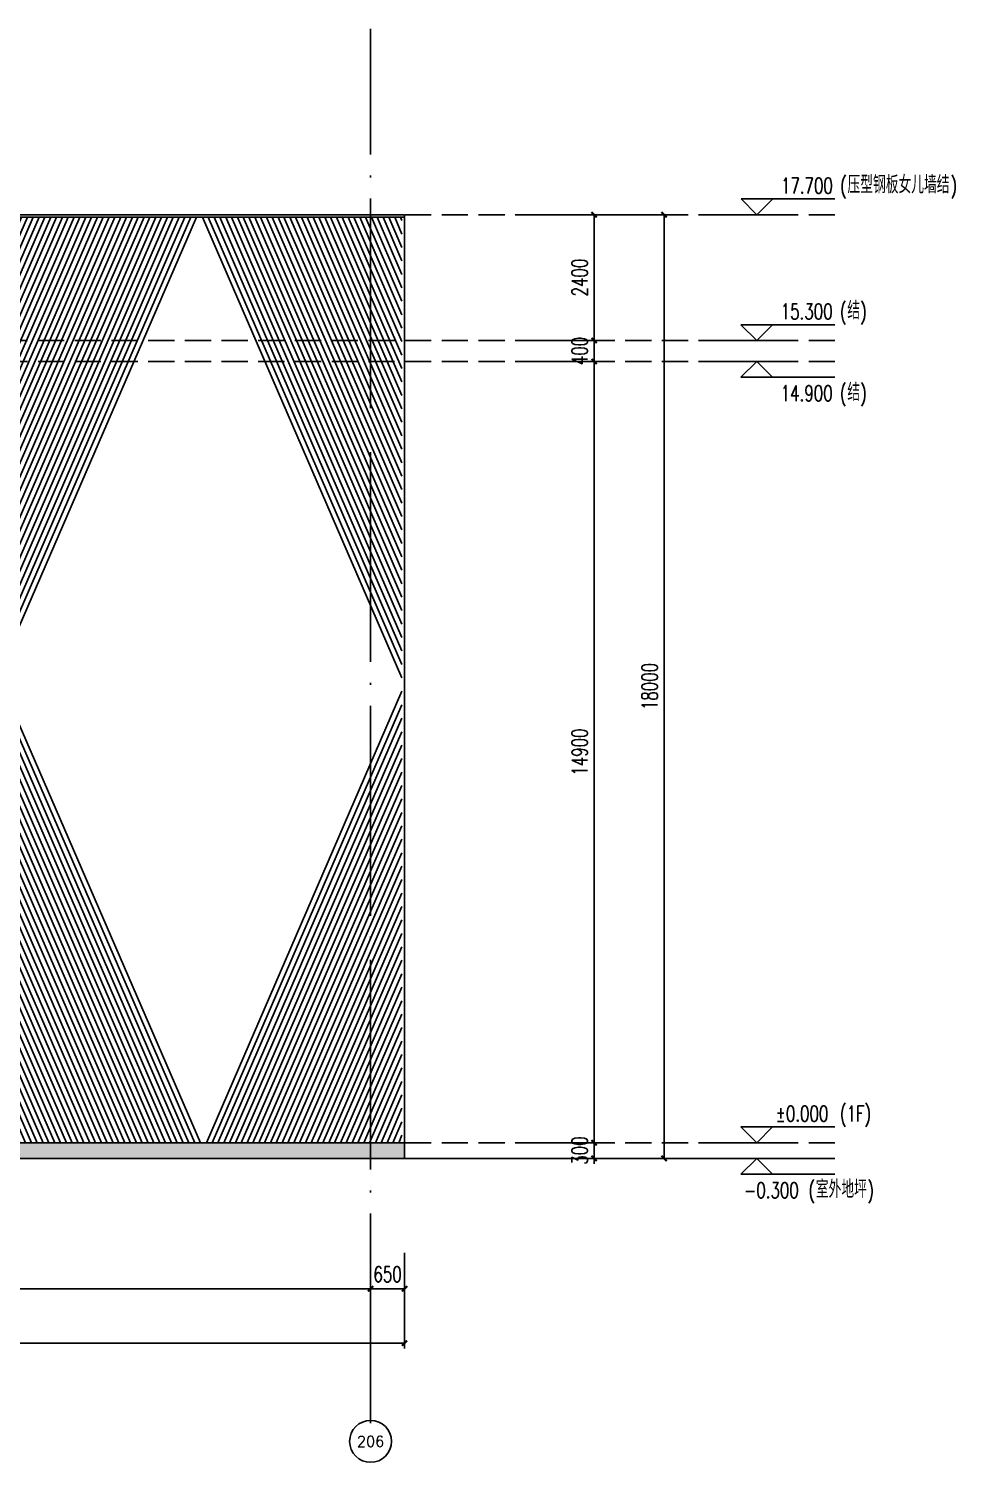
# Model space of a CAD drawing. Extents: x -4210259 to 293730, y -7499 to 868879.
# Drawn here: x -1293635 to -1275960, y 511142 to 538485 of the extents above; entities that cross this region are included whole.
import ezdxf
from ezdxf.enums import TextEntityAlignment as Align

# ---------------------------------------------------------------- set-up
doc = ezdxf.new("R2010")
doc.units = 0
doc.header["$LTSCALE"] = 1000
doc.header["$MEASUREMENT"] = 0
doc.linetypes.add('__DASH', pattern=[0.35, 0.25, -0.1])
doc.linetypes.add('DOTE', pattern=[2.4200000000000004, 2, -0.2, 0.02, -0.2])
doc.layers.get('Defpoints').update_dxf_attribs({"color": 210})
for name, color, linetype in [('A-AXIS-D', 1, 'Continuous'), ('A-AXIS-DOTE', 14, 'DOTE'), ('A-HATCH-2', 251, 'Continuous'), ('A-LIN-V', 9, 'Continuous'), ('AS-WALL', 40, 'Continuous'), ('DIM_ELEV', 3, 'Continuous'), ('PUB_TEXT', 7, 'Continuous')]:
    doc.layers.add(name, color=color, linetype=linetype)
doc.styles.add('_TCH_AXIS', font='COMPLEX', dxfattribs={"bigfont": 'GBCBIG'})
doc.styles.add('_TCH_DIM', font='SIMPLEX', dxfattribs={"bigfont": 'GBCBIG'})
doc.styles.add('_TCH_DIM_T3', font='SIMPLEX', dxfattribs={"width": 0.7058823529411765, "bigfont": 'GBCBIG'})
doc.styles.add('A-DIM_T3', font='SIMPLEX', dxfattribs={"width": 0.7058823529411765, "bigfont": 'GBCBIG'})
doc.dimstyles.new('_TCH_ARCH&&100', dxfattribs={"dimtxt": 297.5, "dimasz": 100, "dimexe": 100, "dimexo": 100, "dimgap": 126.25, "dimtad": 1, "dimdec": 0, "dimzin": 0, "dimdsep": 46, "dimtxsty": '_TCH_DIM_T3', "dimblk": 'ARCHTICK', "dimcen": 0.09, "dimclrt": 7, "dimazin": 2, "dimtfac": 1, "dimtdec": 0, "dimtix": 1, "dimtmove": 2, "dimatfit": 3, "dimfxl": 0, "dimtolj": 1, "dimtzin": 0, "dimarcsym": 0})
doc.dimstyles.new('A-DIM&&100', dxfattribs={"dimtxt": 297.5, "dimasz": 100, "dimexe": 100, "dimexo": 100, "dimgap": 126.25, "dimtad": 1, "dimdec": 0, "dimzin": 0, "dimdsep": 46, "dimtxsty": 'A-DIM_T3', "dimblk": 'ARCHTICK', "dimcen": 0.09, "dimclrt": 7, "dimazin": 2, "dimtfac": 1, "dimtdec": 0, "dimtix": 1, "dimtmove": 2, "dimatfit": 3, "dimfxl": 0, "dimtolj": 1, "dimtzin": 0, "dimarcsym": 0})

# ---------------------------------------------------------------- blocks, each defined once
blk = doc.blocks.new('_ArchTick')
at = {"color": 0, "linetype": 'ByBlock', "const_width": 0.4}
blk.add_lwpolyline([(-0.5, -0.5), (0.5, 0.5)], dxfattribs=at)
blk = doc.blocks.new('*D767')
at = {"layer": 'A-AXIS-D', "color": 0, "lineweight": -2}
for p, q in [((-1370265.000000001, 515139.7759653961), (-1370265.000000001, 513313.3764944368)), ((-1286465.00000079, 515139.775965395), (-1286465.00000079, 513313.3764944368)), ((-1370265.000000001, 513413.3764944368), (-1286465.00000079, 513413.3764944368))]:
    blk.add_line(p, q, dxfattribs=at)
at = {"layer": 'Defpoints', "color": 0}
for p in [(-1370265.000000001, 515239.7759653961), (-1286465.00000079, 515239.775965395), (-1286465.00000079, 513413.3764944368)]:
    blk.add_point(p, dxfattribs=at)
at = {"layer": 'A-AXIS-D', "color": 0, "lineweight": -2, "xscale": 100, "yscale": 100, "zscale": 100, "rotation": 180}
blk.add_blockref('_ArchTick', (-1370265.000000001, 513413.3764944368), dxfattribs=at)
at = {"layer": 'A-AXIS-D', "color": 0, "lineweight": -2, "xscale": 100, "yscale": 100, "zscale": 100}
blk.add_blockref('_ArchTick', (-1286465.00000079, 513413.3764944368), dxfattribs=at)
at = {"layer": 'A-AXIS-D', "color": 7, "insert": (-1328365.000000396, 513688.3764944368), "char_height": 297.5, "attachment_point": 5, "style": 'A-DIM_T3'}
blk.add_mtext('\\A1;83800', dxfattribs=at)
blk = doc.blocks.new('*D1081')
at = {"layer": 'A-AXIS-D', "color": 0, "lineweight": -2}
for p, q in [((-1282748.138714098, 534937.4520265253), (-1281414.805380765, 534937.4520265253)), ((-1281514.805380765, 516937.4520265248), (-1281514.805380765, 534937.4520265253)), ((-1282748.138714098, 516937.4520265248), (-1281414.805380765, 516937.4520265248))]:
    blk.add_line(p, q, dxfattribs=at)
at = {"layer": 'Defpoints', "color": 0}
for p in [(-1282848.138714098, 534937.4520265253), (-1281514.805380765, 534937.4520265253), (-1282848.138714098, 516937.4520265248)]:
    blk.add_point(p, dxfattribs=at)
at = {"layer": 'A-AXIS-D', "color": 0, "lineweight": -2, "xscale": 100, "yscale": 100, "zscale": 100}
for p, rotation in [((-1281514.805380765, 534937.4520265253), 90), ((-1281514.805380765, 516937.4520265248), 270)]:
    blk.add_blockref('_ArchTick', p, dxfattribs=dict(at, rotation=rotation))
at = {"layer": 'A-AXIS-D', "color": 7, "insert": (-1281789.805380764, 525937.4520265253), "char_height": 297.5, "attachment_point": 5, "rotation": 90, "style": '_TCH_DIM_T3'}
blk.add_mtext('\\A1;18000', dxfattribs=at)
blk = doc.blocks.new('*D1082')
at = {"layer": 'A-AXIS-D', "color": 0, "lineweight": -2}
for p, q in [((-1282849.805380766, 517237.452026525), (-1282849.805380766, 517337.452026525)), ((-1284083.138714099, 517237.452026525), (-1282749.805380766, 517237.452026525)), ((-1282849.805380766, 516937.4520265248), (-1282849.805380766, 517237.452026525)), ((-1284083.138714099, 516937.4520265248), (-1282749.805380766, 516937.4520265248)), ((-1282849.805380766, 516937.4520265248), (-1282849.805380766, 516837.4520265248))]:
    blk.add_line(p, q, dxfattribs=at)
at = {"layer": 'Defpoints', "color": 0}
for p in [(-1284183.138714099, 517237.452026525), (-1282849.805380766, 517237.452026525), (-1284183.138714099, 516937.4520265248)]:
    blk.add_point(p, dxfattribs=at)
at = {"layer": 'A-AXIS-D', "color": 0, "lineweight": -2, "xscale": 100, "yscale": 100, "zscale": 100}
for p, rotation in [((-1282849.805380766, 517237.452026525), 270), ((-1282849.805380766, 516937.4520265248), 90)]:
    blk.add_blockref('_ArchTick', p, dxfattribs=dict(at, rotation=rotation))
at = {"layer": 'A-AXIS-D', "color": 7, "insert": (-1283124.805380765, 517087.4520265252), "char_height": 297.5, "attachment_point": 5, "rotation": 90, "style": '_TCH_DIM_T3'}
blk.add_mtext('\\A1;300', dxfattribs=at)
blk = doc.blocks.new('*D1083')
at = {"layer": 'A-AXIS-D', "color": 0, "lineweight": -2}
for p, q in [((-1284083.138714099, 532137.4520265252), (-1282749.805380766, 532137.4520265252)), ((-1282849.805380765, 517237.452026525), (-1282849.805380766, 532137.4520265252)), ((-1284083.138714099, 517237.452026525), (-1282749.805380765, 517237.452026525))]:
    blk.add_line(p, q, dxfattribs=at)
at = {"layer": 'Defpoints', "color": 0}
for p in [(-1284183.138714099, 532137.4520265252), (-1282849.805380766, 532137.4520265252), (-1284183.138714099, 517237.452026525)]:
    blk.add_point(p, dxfattribs=at)
at = {"layer": 'A-AXIS-D', "color": 0, "lineweight": -2, "xscale": 100, "yscale": 100, "zscale": 100}
for p, rotation in [((-1282849.805380766, 532137.4520265252), 90), ((-1282849.805380765, 517237.452026525), 270)]:
    blk.add_blockref('_ArchTick', p, dxfattribs=dict(at, rotation=rotation))
at = {"layer": 'A-AXIS-D', "color": 7, "insert": (-1283124.805380765, 524687.4520265254), "char_height": 297.5, "attachment_point": 5, "rotation": 90, "style": '_TCH_DIM_T3'}
blk.add_mtext('\\A1;14900', dxfattribs=at)
blk = doc.blocks.new('*D1084')
at = {"layer": 'A-AXIS-D', "color": 0, "lineweight": -2}
for p, q in [((-1284083.138714099, 532537.4520265253), (-1282749.805380766, 532537.4520265253)), ((-1282849.805380766, 532537.4520265253), (-1282849.805380766, 532637.4520265253)), ((-1282849.805380766, 532137.4520265252), (-1282849.805380766, 532537.4520265253)), ((-1284083.138714099, 532137.4520265252), (-1282749.805380766, 532137.4520265252)), ((-1282849.805380766, 532137.4520265252), (-1282849.805380766, 532037.4520265252))]:
    blk.add_line(p, q, dxfattribs=at)
at = {"layer": 'Defpoints', "color": 0}
for p in [(-1284183.138714099, 532537.4520265253), (-1282849.805380766, 532537.4520265253), (-1284183.138714099, 532137.4520265252)]:
    blk.add_point(p, dxfattribs=at)
at = {"layer": 'A-AXIS-D', "color": 0, "lineweight": -2, "xscale": 100, "yscale": 100, "zscale": 100}
for p, rotation in [((-1282849.805380766, 532537.4520265253), 270), ((-1282849.805380766, 532137.4520265252), 90)]:
    blk.add_blockref('_ArchTick', p, dxfattribs=dict(at, rotation=rotation))
at = {"layer": 'A-AXIS-D', "color": 7, "insert": (-1283124.805380765, 532337.4520265254), "char_height": 297.5, "attachment_point": 5, "rotation": 90, "style": '_TCH_DIM_T3'}
blk.add_mtext('\\A1;400', dxfattribs=at)
blk = doc.blocks.new('*D1085')
at = {"layer": 'A-AXIS-D', "color": 0, "lineweight": -2}
for p, q in [((-1284083.138714099, 534937.4520265253), (-1282749.805380766, 534937.4520265253)), ((-1282849.805380766, 532537.4520265253), (-1282849.805380766, 534937.4520265253)), ((-1284083.138714099, 532537.4520265253), (-1282749.805380766, 532537.4520265253))]:
    blk.add_line(p, q, dxfattribs=at)
at = {"layer": 'Defpoints', "color": 0}
for p in [(-1284183.138714099, 534937.4520265253), (-1282849.805380766, 534937.4520265253), (-1284183.138714099, 532537.4520265253)]:
    blk.add_point(p, dxfattribs=at)
at = {"layer": 'A-AXIS-D', "color": 0, "lineweight": -2, "xscale": 100, "yscale": 100, "zscale": 100}
for p, rotation in [((-1282849.805380766, 534937.4520265253), 90), ((-1282849.805380766, 532537.4520265253), 270)]:
    blk.add_blockref('_ArchTick', p, dxfattribs=dict(at, rotation=rotation))
at = {"layer": 'A-AXIS-D', "color": 7, "insert": (-1283124.805380765, 533737.4520265255), "char_height": 297.5, "attachment_point": 5, "rotation": 90, "style": '_TCH_DIM_T3'}
blk.add_mtext('\\A1;2400', dxfattribs=at)
blk = doc.blocks.new('*D1109')
at = {"layer": 'A-AXIS-D', "color": 0, "lineweight": -2}
for p, q in [((-1287115.000003817, 515139.7759653951), (-1287115.000003817, 514353.3764944363)), ((-1286465.00000079, 515139.7759653951), (-1286465.00000079, 514353.3764944363)), ((-1287115.000003817, 514453.3764944363), (-1286465.00000079, 514453.3764944363))]:
    blk.add_line(p, q, dxfattribs=at)
at = {"layer": 'Defpoints', "color": 0}
for p in [(-1287115.000003817, 515239.7759653951), (-1286465.00000079, 515239.7759653951), (-1286465.00000079, 514453.3764944363)]:
    blk.add_point(p, dxfattribs=at)
at = {"layer": 'A-AXIS-D', "color": 0, "lineweight": -2, "xscale": 100, "yscale": 100, "zscale": 100, "rotation": 180}
blk.add_blockref('_ArchTick', (-1287115.000003817, 514453.3764944363), dxfattribs=at)
at = {"layer": 'A-AXIS-D', "color": 0, "lineweight": -2, "xscale": 100, "yscale": 100, "zscale": 100}
blk.add_blockref('_ArchTick', (-1286465.00000079, 514453.3764944363), dxfattribs=at)
at = {"layer": 'A-AXIS-D', "color": 7, "insert": (-1286790.000002304, 514728.3764944363), "char_height": 297.5, "attachment_point": 5, "style": 'A-DIM_T3'}
blk.add_mtext('\\A1;650', dxfattribs=at)
blk = doc.blocks.new('*D1110')
at = {"layer": 'A-AXIS-D', "color": 0, "lineweight": -2}
for p, q in [((-1303615.000003817, 515139.7759653953), (-1303615.000003817, 514353.3764944364)), ((-1287115.000003817, 515139.7759653951), (-1287115.000003817, 514353.3764944364)), ((-1303615.000003817, 514453.3764944364), (-1287115.000003817, 514453.3764944364))]:
    blk.add_line(p, q, dxfattribs=at)
at = {"layer": 'Defpoints', "color": 0}
for p in [(-1303615.000003817, 515239.7759653953), (-1287115.000003817, 515239.7759653951), (-1287115.000003817, 514453.3764944364)]:
    blk.add_point(p, dxfattribs=at)
at = {"layer": 'A-AXIS-D', "color": 0, "lineweight": -2, "xscale": 100, "yscale": 100, "zscale": 100, "rotation": 180}
blk.add_blockref('_ArchTick', (-1303615.000003817, 514453.3764944364), dxfattribs=at)
at = {"layer": 'A-AXIS-D', "color": 0, "lineweight": -2, "xscale": 100, "yscale": 100, "zscale": 100}
blk.add_blockref('_ArchTick', (-1287115.000003817, 514453.3764944364), dxfattribs=at)
at = {"layer": 'A-AXIS-D', "color": 7, "insert": (-1295365.000003817, 514728.3764944364), "char_height": 297.5, "attachment_point": 5, "style": 'A-DIM_T3'}
blk.add_mtext('\\A1;16500', dxfattribs=at)

msp = doc.modelspace()

# ---------------------------------------------------------------- hatches: boundary and pattern name
at = {"layer": 'A-HATCH-2'}
h = msp.add_hatch(dxfattribs=at)
h.set_pattern_fill('ANSI31', color=256, scale=150, angle=135)
h.set_pattern_definition([(90, (-40599834261, -3384804562.000011), (-238.125, -9.244463733058732e-30), [])])
h.paths.add_polyline_path([(-1294165.000003816, 517237.4520265143), (-1286515.00000079, 517237.4520265144), (-1286515.00000079, 534887.4520265249), (-1294165.000003817, 534887.4520265249)])
h = msp.add_hatch(dxfattribs=at)
h.set_pattern_fill('ANSI38', color=256, scale=150)
h.set_pattern_definition([(45, (0, 0), (-168.3798022700466, 168.3798022700466), []), (135, (0, 0), (-505.1394068101398, 168.3798022700467), [595.3125, -357.1875])])
h.paths.add_polyline_path([(-1370265.000000002, 516937.4520265247), (-1286465.00000079, 516937.4520265247), (-1286465.00000079, 517237.4520265153), (-1370265.000000002, 517237.4520265153)])

# ---------------------------------------------------------------- linework, layer by layer
at = {"layer": 'A-AXIS-D'}
msp.add_circle((-1287113.867316853, 511541.7340812567), 400, dxfattribs=at)
at = {"layer": 'A-AXIS-DOTE', "ltscale": 2}
msp.add_line((-1287115.000003817, 511887.4520265246), (-1287115.000003817, 538485.0684404817), dxfattribs=at)
at = {"layer": 'A-AXIS-DOTE', "linetype": '__DASH', "ltscale": 2}
for p, q in [((-1278255.863044174, 534937.4520265248), (-1378474.13696346, 534937.4520265247)), ((-1278255.863044174, 532537.4520265249), (-1378474.13696346, 532537.4520265247)), ((-1278255.863044174, 532137.4520265249), (-1378474.13696346, 532137.4520265247)), ((-1278255.863044174, 517237.4520265154), (-1378474.13696346, 517237.4520265143))]:
    msp.add_line(p, q, dxfattribs=at)
at = {"layer": 'A-LIN-V'}
for p, q in [((-1286465.00000079, 534937.4520265249), (-1370265.000000002, 534937.4520265249)), ((-1286465.00000079, 534887.4520265249), (-1370265.000000002, 534887.4520265249)), ((-1286465.00000079, 534937.4520265249), (-1286465.00000079, 516937.4520265246)), ((-1370265.000000002, 517237.4520265144), (-1286465.00000079, 517237.4520265143))]:
    msp.add_line(p, q, dxfattribs=at)
at = {"layer": 'AS-WALL'}
msp.add_line((-1378474.13696346, 516937.4520265246), (-1278255.863044174, 516937.4520265246), dxfattribs=at)
at = {"layer": 'DIM_ELEV'}
for p, q in [((-1279743.863044174, 534937.4520265249), (-1280043.863044174, 535237.4520265249)), ((-1280043.863044174, 535237.4520265249), (-1278255.863044174, 535237.4520265249)), ((-1279743.863044174, 534937.4520265249), (-1279443.863044174, 535237.4520265249)), ((-1280443.863044174, 534937.4520265249), (-1279443.863044174, 534937.4520265249)), ((-1279748.138714098, 532537.4520265249), (-1280048.138714098, 532837.4520265249)), ((-1280048.138714098, 532837.4520265249), (-1278260.138714098, 532837.4520265249)), ((-1279748.138714098, 532537.4520265249), (-1279448.138714098, 532837.4520265249)), ((-1280448.138714098, 532537.4520265249), (-1279448.138714098, 532537.4520265249)), ((-1280448.138714098, 532137.4520265252), (-1279448.138714098, 532137.4520265252)), ((-1279748.138714098, 532137.4520265252), (-1280048.138714098, 531837.4520265252)), ((-1279748.138714098, 532137.4520265252), (-1279448.138714098, 531837.4520265252)), ((-1280048.138714098, 531837.4520265252), (-1278260.138714098, 531837.4520265252)), ((-1279748.138714098, 517237.4520265246), (-1280048.138714098, 517537.4520265246)), ((-1280048.138714098, 517537.4520265246), (-1278260.138714098, 517537.4520265246)), ((-1279748.138714098, 517237.4520265246), (-1279448.138714098, 517537.4520265246)), ((-1280448.138714098, 517237.4520265246), (-1279448.138714098, 517237.4520265246)), ((-1280448.138714098, 516937.4520265246), (-1279448.138714098, 516937.4520265246)), ((-1279748.138714098, 516937.4520265246), (-1280048.138714098, 516637.4520265246)), ((-1279748.138714098, 516937.4520265246), (-1279448.138714098, 516637.4520265246)), ((-1280048.138714098, 516637.4520265246), (-1278260.138714098, 516637.4520265246))]:
    msp.add_line(p, q, dxfattribs=at)

# ---------------------------------------------------------------- texts
at = {"layer": 'PUB_TEXT', "style": '_TCH_DIM', "width": 0.7058823529411765}
for s, p in [('(', (-1278155.863044174, 535342.4520265249)), (')', (-1276049.905597365, 535342.4520265249)), ('17.700', (-1279285.863044174, 535342.4520265249)), ('15.300', (-1279290.138714098, 532942.4520265249)), ('(', (-1278160.138714098, 532942.4520265249)), (')', (-1277774.394033247, 532942.4520265249)), ('14.900', (-1279290.138714098, 531382.4520265252)), ('(', (-1278160.138714098, 531382.4520265252)), (')', (-1277774.394033247, 531382.4520265252)), ('%%P0.000', (-1279390.138714098, 517642.4520265246)), ('(1F)', (-1278160.138714098, 517642.4520265246)), ('(', (-1278760, 516182.4520265246)), (')', (-1277637.021276596, 516182.4520265246)), ('-0.300', (-1279990, 516182.4520265246))]:
    msp.add_text(s, height=297.5, dxfattribs=at).set_placement(p)
at = {"layer": 'PUB_TEXT', "style": '_TCH_DIM'}
for s, p in [('压型钢板女儿墙结', (-1278015.863044174, 535342.4520265249)), ('结', (-1278020.138714098, 532942.4520265249)), ('结', (-1278020.138714098, 531382.4520265252)), ('室外地坪', (-1278620, 516182.4520265246))]:
    msp.add_text(s, height=337.5886524822695, dxfattribs=at).set_placement(p)
at = {"layer": 'PUB_TEXT', "style": '_TCH_AXIS'}
msp.add_text('206', height=202.9699062467711, dxfattribs=at).set_placement((-1287374.828624885, 511440.2491281333), (-1286852.906008821, 511440.2491281333), align=Align.FIT)

# ---------------------------------------------------------------- dimensions: what is measured, and where the dimension line sits
at = {"layer": 'A-AXIS-D'}
for p1, p2, distance, picture, middle in [((-1284183.138714099, 532537.452026525), (-1284183.138714099, 534937.452026525), -1333.333333333023, '*D1085', (-1283124.805380765, 533737.4520265255)), ((-1282848.138714098, 516937.4520265246), (-1282848.138714098, 534937.452026525), -1333.33333333279, '*D1081', (-1281789.805380764, 525937.4520265253)), ((-1284183.138714099, 532137.4520265249), (-1284183.138714099, 532537.452026525), -1333.333333333023, '*D1084', (-1283124.805380765, 532337.4520265254)), ((-1284183.138714099, 517237.4520265248), (-1284183.138714099, 532137.4520265249), -1333.333333333023, '*D1083', (-1283124.805380765, 524687.4520265254)), ((-1284183.138714099, 516937.4520265246), (-1284183.138714099, 517237.4520265248), -1333.333333333023, '*D1082', (-1283124.805380765, 517087.4520265252))]:
    dim = msp.add_aligned_dim(p1=p1, p2=p2, distance=distance, dimstyle='_TCH_ARCH&&100', dxfattribs=at)
    dim.commit()
    dim.dimension.update_dxf_attribs({"geometry": picture, "text_midpoint": middle})
for base, p1, p2, angle, picture, middle in [((-1286465.00000079, 513413.3764944368), (-1370265.000000001, 515239.7759653961), (-1286465.00000079, 515239.775965395), 359.99999999999926, '*D767', (-1328365.000000396, 513688.3764944368)), ((-1287115.000003817, 514453.3764944364), (-1303615.000003817, 515239.7759653953), (-1287115.000003817, 515239.7759653951), 359.9999999999992, '*D1110', (-1295365.000003817, 514728.3764944364)), ((-1286465.00000079, 514453.3764944363), (-1287115.000003817, 515239.7759653951), (-1286465.00000079, 515239.7759653951), 0, '*D1109', (-1286790.000002304, 514728.3764944363))]:
    dim = msp.add_linear_dim(base=base, p1=p1, p2=p2, angle=angle, dimstyle='A-DIM&&100', override={"dimgap": 0}, dxfattribs=at)
    dim.commit()
    dim.dimension.update_dxf_attribs({"geometry": picture, "text_midpoint": middle, "dimtype": 129})

doc.saveas('drawing.dxf')
